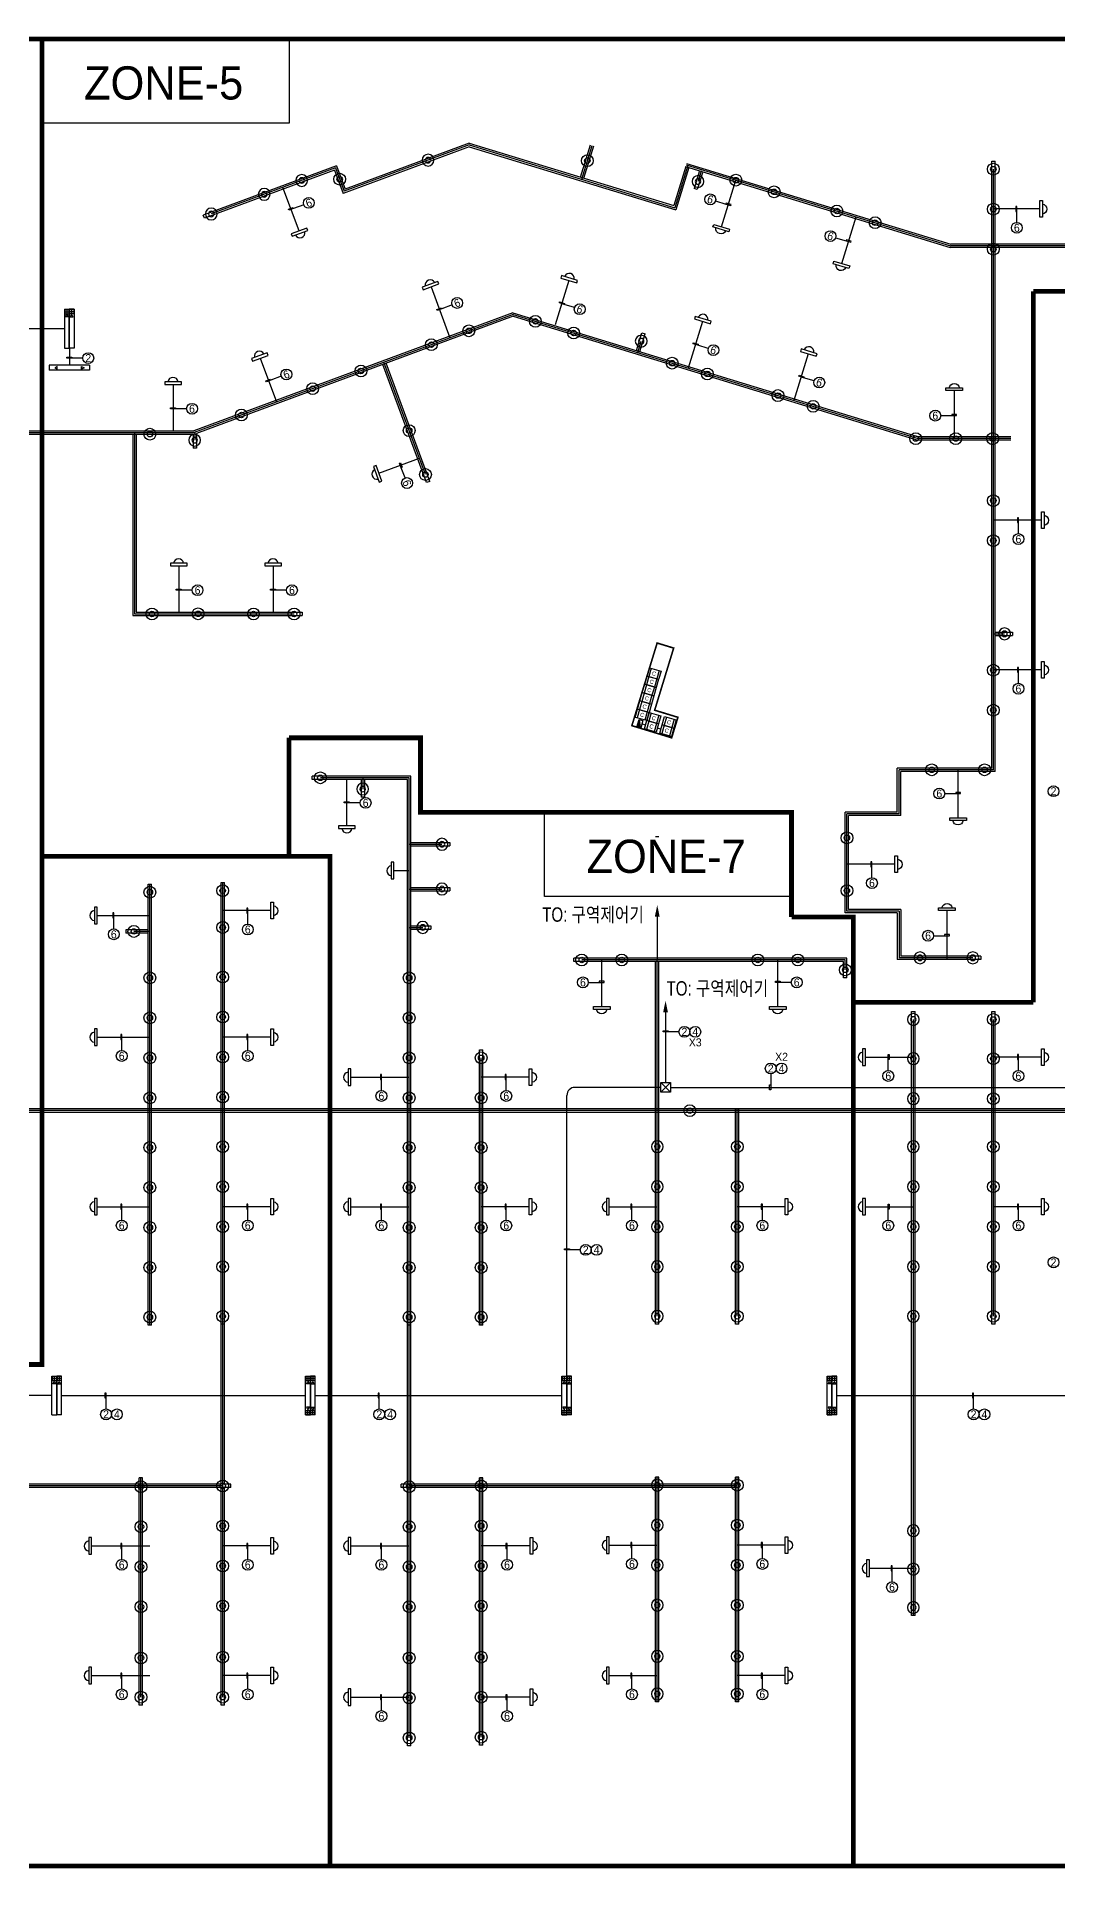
# Model space of a CAD drawing. Header units: millimetres. Extents: x 71114 to 492745, y 89421 to 259745.
# Drawn here: x 142945 to 206718, y 145277 to 259745 of the extents above; entities that cross this region are included whole.
import ezdxf
from ezdxf.enums import TextEntityAlignment as Align

# ---------------------------------------------------------------- set-up
doc = ezdxf.new("R2010")
doc.units = ezdxf.units.MM
doc.header["$LTSCALE"] = 150
for name, color, linetype in [('4', 4, 'Continuous'), ('E-TEXT', 6, 'Continuous'), ('e-text-box', 7, 'Continuous'), ('e-tray', 11, 'Continuous'), ('E-WIRE', 4, 'Continuous'), ('zone', 1, 'Continuous'), ('유도관제-공간표시등', 2, 'Continuous'), ('유도관제-구역제어장치', 2, 'Continuous'), ('유도관제-블럭유도등', 2, 'Continuous'), ('유도관제-센서', 1, 'Continuous'), ('유도관제-통신', 6, 'Continuous')]:
    doc.layers.add(name, color=color, linetype=linetype)
doc.styles.add('GHS', font='Dotum.ttf', dxfattribs={"width": 0.85})
doc.styles.add('SAMOO-ELEC', font='Dotum.ttf')
doc.styles.add('돋움', font='Dotum.ttf')

# ---------------------------------------------------------------- blocks, each defined once
blk = doc.blocks.new('센서')
at = {"layer": '유도관제-센서', "color": 2}
for radius in [369, 172]:
    blk.add_circle((0, 0), radius, dxfattribs=at)
blk = doc.blocks.new('R')
at = {"layer": '유도관제-공간표시등', "elevation": 0}
blk.add_lwpolyline([(6646728, 1672993), (6647767, 1672993), (6647767, 1673161), (6646728, 1673161), (6646728, 1672993)], dxfattribs=at)
at = {"layer": '유도관제-공간표시등'}
blk.add_arc((6647256, 1673033, 0), 319, 187.26043, 352.73957, dxfattribs=at)
blk = doc.blocks.new('*X9')
at = {"color": 0}
for p, q in [((16618, 63817), (16916, 64115)), ((16618, 63884), (16850, 64115)), ((16618, 63950), (16784, 64115)), ((16618, 64016), (16717, 64115)), ((16618, 64083), (16651, 64115)), ((16618, 63751), (16854, 63987)), ((16618, 63685), (16788, 63854)), ((16618, 63619), (16721, 63722)), ((16618, 63552), (16655, 63589))]:
    blk.add_line(p, q, dxfattribs=at)
blk = doc.blocks.new('d-12')
at = {"color": 2}
blk.add_line((2.4, 2.2), (-2.4, -0.2), dxfattribs=at)
blk.add_lwpolyline([(2.4, -0.2), (-2.4, -0.2), (-2.4, 2.2), (2.4, 2.2)], close=True, dxfattribs=at)
at = {"color": 1, "xscale": -0.007999999999992735, "yscale": 0.007999999999992735, "zscale": 0.008, "rotation": 270}
blk.add_blockref('*X9', (-510.5, -133.1), dxfattribs=at)
blk = doc.blocks.new('구역제어장치')
at = {"layer": '유도관제-구역제어장치'}
for p, q in [((-297, 423), (297, 423)), ((-297, 0), (-297, 423)), ((297, 0), (-297, 0)), ((-198, 423), (-198, 0)), ((198, 423), (198, 0)), ((297, 423), (297, 0))]:
    blk.add_line(p, q, dxfattribs=at)
at = {"layer": '유도관제-구역제어장치', "style": 'GHS'}
blk.add_text('C', height=200, dxfattribs=at).set_placement((0, 211), align=Align.MIDDLE_CENTER)

msp = doc.modelspace()

# ---------------------------------------------------------------- linework, layer by layer
at = {"layer": '4', "color": 4}
for points in [[(181720, 204754, 300, 0, 0), (181720, 205474, 0, 0, 0)], [(182238, 198772, 300, 0, 0), (182238, 199493, 0, 0, 0)]]:
    msp.add_lwpolyline(points, format="xyseb", dxfattribs=at)
at = {"layer": 'e-text-box'}
for p, q in [((159633, 249241), (158990, 249003)), ((185359, 249476), (186015, 249276)), ((204186, 248137), (204186, 248822)), ((192866, 247181), (193522, 246981)), ((167946, 242698), (168236, 242806)), ((167969, 242637), (167946, 242698)), ((168258, 242744), (167969, 242637)), ((168236, 242806), (168258, 242744)), ((168901, 242982), (168258, 242744)), ((175603, 243100), (175622, 243163)), ((175898, 243010), (175603, 243100)), ((175622, 243163), (175917, 243073)), ((175917, 243073), (175898, 243010)), ((176554, 242809), (175898, 243010)), ((183955, 240545), (183974, 240608)), ((184250, 240455), (183955, 240545)), ((183974, 240608), (184270, 240517)), ((184270, 240517), (184250, 240455)), ((184906, 240254), (184250, 240455)), ((145833, 239656), (145147, 239656)), ((157275, 238234), (157565, 238341)), ((157298, 238172), (157275, 238234)), ((157587, 238279), (157298, 238172)), ((157565, 238341), (157587, 238279)), ((158230, 238518), (157587, 238279)), ((190567, 238519), (190586, 238582)), ((190863, 238429), (190567, 238519)), ((190586, 238582), (190882, 238491)), ((190882, 238491), (190863, 238429)), ((191518, 238228), (190863, 238429)), ((151318, 236489), (151318, 236554)), ((151318, 236554), (151627, 236554)), ((151627, 236489), (151318, 236489)), ((151627, 236554), (151627, 236489)), ((152313, 236489), (151627, 236489)), ((199430, 236061), (200116, 236061)), ((165967, 232165), (165729, 232808)), ((204286, 228687), (204286, 229372)), ((151666, 225151), (151666, 225217)), ((151666, 225217), (151975, 225217)), ((151975, 225151), (151666, 225151)), ((151975, 225217), (151975, 225151)), ((152661, 225151), (151975, 225151)), ((157566, 225151), (157566, 225217)), ((157566, 225217), (157875, 225217)), ((157875, 225151), (157566, 225151)), ((157875, 225217), (157875, 225151)), ((158561, 225151), (157875, 225151)), ((204286, 219337), (204286, 220022)), ((163161, 211861), (162475, 211861)), ((199680, 212443), (200366, 212443)), ((195136, 207187), (195136, 207872)), ((156136, 204287), (156136, 204972)), ((147766, 203987), (147766, 204672)), ((198980, 203561), (199666, 203561)), ((177413, 200643), (178099, 200643)), ((190094, 200643), (189408, 200643)), ((148261, 196387), (148261, 197072)), ((156136, 196387), (156136, 197072)), ((183078, 197553), (182392, 197553)), ((196155, 195137), (196155, 195822)), ((204286, 195137), (204286, 195822)), ((188808, 194924), (188808, 194238)), ((164486, 193887), (164486, 194572)), ((172286, 193887), (172286, 194572)), ((148261, 185787), (148261, 186472)), ((156136, 185787), (156136, 186472)), ((164486, 185787), (164486, 186472)), ((172286, 185787), (172286, 186472)), ((180140, 185787), (180140, 186472)), ((188286, 185787), (188286, 186472)), ((196155, 185787), (196155, 186472)), ((204286, 185787), (204286, 186472)), ((176914, 183926), (176228, 183926)), ((147281, 173987), (147281, 174672)), ((164353, 173987), (164353, 174672)), ((201485, 173987), (201485, 174672)), ((148261, 164587), (148261, 165272)), ((156136, 164587), (156136, 165272)), ((164486, 164587), (164486, 165272)), ((172336, 164587), (172336, 165272)), ((180140, 164637), (180140, 165322)), ((188286, 164637), (188286, 165322)), ((196390, 163187), (196390, 163873)), ((148261, 156487), (148261, 157172)), ((156136, 156487), (156136, 157172)), ((180140, 156487), (180140, 157172)), ((188286, 156487), (188286, 157172)), ((164486, 155137), (164486, 155822)), ((172336, 155137), (172336, 155822))]:
    msp.add_line(p, q, dxfattribs=at)
for points in [[(158990, 249003), (158700, 248895), (158677, 248957), (158967, 249064)], [(186015, 249276), (186310, 249186), (186329, 249248), (186034, 249339)], [(204186, 248822), (204186, 249131), (204120, 249131), (204120, 248822)], [(193522, 246981), (193817, 246891), (193836, 246953), (193541, 247044)], [(145147, 239656), (144838, 239656), (144838, 239721), (145147, 239721)], [(200116, 236061), (200425, 236061), (200425, 236127), (200116, 236127)], [(165729, 232808), (165622, 233098), (165683, 233121), (165791, 232831)], [(204286, 229372), (204286, 229681), (204220, 229681), (204220, 229372)], [(204286, 220022), (204286, 220331), (204220, 220331), (204220, 220022)], [(162475, 211861), (162166, 211861), (162166, 211927), (162475, 211927)], [(200366, 212443), (200675, 212443), (200675, 212509), (200366, 212509)], [(195136, 207872), (195136, 208181), (195070, 208181), (195070, 207872)], [(147766, 204672), (147766, 204981), (147701, 204981), (147701, 204672)], [(156136, 204972), (156136, 205281), (156070, 205281), (156070, 204972)], [(199666, 203561), (199975, 203561), (199975, 203627), (199666, 203627)], [(178099, 200643), (178408, 200643), (178408, 200709), (178099, 200709)], [(189408, 200643), (189099, 200643), (189099, 200709), (189408, 200709)], [(148261, 197072), (148261, 197381), (148195, 197381), (148195, 197072)], [(156136, 197072), (156136, 197381), (156070, 197381), (156070, 197072)], [(182392, 197553), (182083, 197553), (182083, 197618), (182392, 197618)], [(196155, 195822), (196155, 196131), (196220, 196131), (196220, 195822)], [(204286, 195822), (204286, 196131), (204220, 196131), (204220, 195822)], [(164486, 194572), (164486, 194881), (164420, 194881), (164420, 194572)], [(172286, 194572), (172286, 194881), (172220, 194881), (172220, 194572)], [(188808, 194238), (188808, 193929), (188743, 193929), (188743, 194238)], [(148261, 186472), (148261, 186781), (148195, 186781), (148195, 186472)], [(156136, 186472), (156136, 186781), (156070, 186781), (156070, 186472)], [(164486, 186472), (164486, 186781), (164420, 186781), (164420, 186472)], [(172286, 186472), (172286, 186781), (172220, 186781), (172220, 186472)], [(180140, 186472), (180140, 186781), (180075, 186781), (180075, 186472)], [(188286, 186472), (188286, 186781), (188220, 186781), (188220, 186472)], [(196155, 186472), (196155, 186781), (196220, 186781), (196220, 186472)], [(204286, 186472), (204286, 186781), (204220, 186781), (204220, 186472)], [(176228, 183926), (175920, 183926), (175920, 183991), (176228, 183991)], [(147281, 174672), (147281, 174981), (147216, 174981), (147216, 174672)], [(164353, 174672), (164353, 174981), (164287, 174981), (164287, 174672)], [(201485, 174672), (201485, 174981), (201419, 174981), (201419, 174672)], [(148261, 165272), (148261, 165581), (148195, 165581), (148195, 165272)], [(156136, 165272), (156136, 165581), (156070, 165581), (156070, 165272)], [(164486, 165272), (164486, 165581), (164420, 165581), (164420, 165272)], [(172336, 165272), (172336, 165581), (172270, 165581), (172270, 165272)], [(180140, 165322), (180140, 165631), (180075, 165631), (180075, 165322)], [(188286, 165322), (188286, 165631), (188220, 165631), (188220, 165322)], [(196390, 163873), (196390, 164182), (196325, 164182), (196325, 163873)], [(148261, 157172), (148261, 157481), (148195, 157481), (148195, 157172)], [(156136, 157172), (156136, 157481), (156070, 157481), (156070, 157172)], [(180140, 157172), (180140, 157481), (180075, 157481), (180075, 157172)], [(188286, 157172), (188286, 157481), (188220, 157481), (188220, 157172)], [(164486, 155822), (164486, 156131), (164420, 156131), (164420, 155822)], [(172336, 155822), (172336, 156131), (172270, 156131), (172270, 155822)]]:
    msp.add_lwpolyline(points, close=True, dxfattribs=at)
for centre in [(159950, 249358), (185035, 249575), (192542, 247280), (204186, 247798), (169219, 243100), (176878, 242710), (185230, 240155), (146172, 239656), (158548, 238635), (191842, 238129), (152652, 236489), (199091, 236061), (166085, 231848), (204286, 228348), (152999, 225151), (158899, 225151), (204286, 218998), (206480, 212589), (163499, 211861), (199341, 212443), (195136, 206848), (147766, 203648), (156136, 203948), (198641, 203561), (177075, 200643), (190433, 200643), (183417, 197553), (184094, 197553), (148261, 196048), (156136, 196048), (188808, 195262), (189486, 195262), (196155, 194798), (204286, 194798), (164486, 193548), (172286, 193548), (148261, 185448), (156136, 185448), (164486, 185448), (172286, 185448), (180140, 185448), (188286, 185448), (196155, 185448), (204286, 185448), (177253, 183926), (177930, 183926), (206480, 183145), (147281, 173648), (147959, 173648), (164353, 173648), (165030, 173648), (201485, 173648), (202162, 173648), (148261, 164248), (156136, 164248), (164486, 164248), (172336, 164248), (180140, 164298), (188286, 164298), (196390, 162848), (148261, 156148), (156136, 156148), (180140, 156148), (188286, 156148), (164486, 154798), (172336, 154798)]:
    msp.add_circle(centre, 339, dxfattribs=at)
at = {"layer": 'e-tray'}
for p, q in [((169967, 253090), (162218, 250220)), ((169967, 253090), (182749, 249183)), ((176930, 250962), (177547, 252979)), ((169973, 252868), (162094, 249950)), ((169973, 252868), (182889, 248920)), ((177131, 250900), (177748, 252918)), ((202615, 214032), (202615, 251963)), ((202615, 251963), (202825, 251963)), ((202825, 213822), (202825, 251963)), ((161680, 251674), (153350, 248588)), ((161556, 251404), (153423, 248392)), ((161556, 251404), (162094, 249950)), ((161680, 251674), (162218, 250220)), ((183496, 251625), (182749, 249183)), ((183697, 251564), (182889, 248920)), ((183492, 251626), (200028, 246572)), ((183554, 251827), (200059, 246782)), ((184342, 251294), (184022, 250247)), ((184543, 251232), (184223, 250185)), ((184223, 250185), (184022, 250247)), ((153423, 248392), (153350, 248588)), ((251320, 246572), (200028, 246572)), ((251320, 246782), (200059, 246782)), ((172705, 242493), (152769, 235109)), ((172712, 242272), (152925, 234943)), ((172705, 242493), (198036, 234732)), ((172712, 242272), (198005, 234522)), ((180429, 240127), (180764, 241225)), ((180629, 240065), (180965, 241163)), ((180764, 241225), (180965, 241163)), ((167312, 231876), (164578, 239259)), ((167509, 231949), (164774, 239332)), ((138925, 235109), (152769, 235109)), ((138925, 234899), (152715, 234899)), ((148957, 234899), (148957, 223562)), ((149167, 234899), (149167, 223772)), ((152715, 234899), (152715, 234027)), ((152925, 234943), (152925, 234027)), ((203820, 234732), (198036, 234732)), ((152925, 234027), (152715, 234027)), ((203820, 234522), (198005, 234522)), ((167509, 231949), (167312, 231876)), ((148957, 223562), (159527, 223562)), ((149167, 223772), (159527, 223772)), ((159527, 223772), (159527, 223562)), ((202825, 222532), (203920, 222532)), ((202825, 222322), (203920, 222322)), ((203920, 222532), (203920, 222322)), ((166325, 213532), (160170, 213532)), ((160170, 213322), (160170, 213532)), ((166115, 213322), (160170, 213322)), ((163215, 213322), (163215, 212227)), ((163425, 213322), (163425, 212227)), ((166115, 152927), (166115, 213322)), ((166325, 152927), (166325, 213532)), ((202615, 214032), (196720, 214032)), ((196720, 211284), (196720, 214032)), ((202825, 213822), (196930, 213822)), ((196930, 211074), (196930, 213822)), ((163425, 212227), (163215, 212227)), ((193465, 204993), (193465, 211284)), ((196720, 211284), (193465, 211284)), ((193675, 205203), (193675, 211074)), ((196930, 211074), (193675, 211074)), ((181615, 209751), (181825, 209751)), ((166325, 209382), (168770, 209382)), ((166325, 209172), (168770, 209172)), ((168770, 209382), (168770, 209172)), ((149915, 179227), (149915, 206779)), ((149915, 206779), (150125, 206779)), ((150125, 179227), (150125, 206779)), ((154465, 169282), (154465, 206877)), ((154465, 206877), (154675, 206877)), ((154675, 169282), (154675, 206877)), ((166325, 206582), (168770, 206582)), ((166325, 206372), (168770, 206372)), ((168770, 206582), (168770, 206372)), ((196720, 204993), (193465, 204993)), ((196930, 205203), (193675, 205203)), ((196720, 204993), (196720, 202072)), ((196930, 205203), (196930, 202282)), ((149915, 203932), (148520, 203932)), ((148520, 203932), (148520, 203722)), ((166325, 204182), (167570, 204182)), ((166325, 203972), (167570, 203972)), ((167570, 204182), (167570, 203972)), ((149915, 203722), (148520, 203722)), ((193572, 202151), (176504, 202151)), ((176504, 201941), (176504, 202151)), ((193362, 201941), (176504, 201941)), ((181615, 179277), (181615, 201941)), ((181825, 179277), (181825, 201941)), ((193362, 200927), (193362, 201941)), ((193572, 200927), (193572, 202151)), ((201937, 202072), (196720, 202072)), ((201937, 202282), (196930, 202282)), ((201937, 202282), (201937, 202072)), ((193572, 200927), (193362, 200927)), ((197615, 161077), (197615, 198827)), ((197615, 198827), (197825, 198827)), ((197825, 161077), (197825, 198827)), ((202615, 179277), (202615, 198827)), ((202615, 198827), (202825, 198827)), ((202825, 179277), (202825, 198827)), ((170615, 179227), (170615, 196427)), ((170615, 196427), (170825, 196427)), ((170825, 179227), (170825, 196427)), ((298615, 192732), (133925, 192732)), ((298615, 192522), (133925, 192522)), ((186615, 179277), (186615, 192732)), ((186825, 179277), (186825, 192732)), ((150125, 179227), (149915, 179227)), ((154675, 179277), (154465, 179277)), ((166325, 179227), (166115, 179227)), ((170825, 179227), (170615, 179227)), ((181825, 179277), (181615, 179277)), ((186825, 179277), (186615, 179277)), ((202825, 179277), (202615, 179277)), ((149357, 155477), (149357, 169677)), ((149567, 169677), (149357, 169677)), ((149567, 155477), (149567, 169677)), ((170615, 152977), (170615, 169677)), ((170825, 169677), (170615, 169677)), ((170825, 152977), (170825, 169677)), ((181615, 155677), (181615, 169727)), ((181825, 169727), (181615, 169727)), ((181825, 155677), (181825, 169727)), ((186615, 155677), (186615, 169727)), ((186825, 169727), (186615, 169727)), ((186825, 155677), (186825, 169727)), ((155070, 169282), (122225, 169282)), ((155070, 169072), (122225, 169072)), ((154465, 155477), (154465, 169072)), ((154675, 155477), (154675, 169072)), ((155070, 169072), (155070, 169282)), ((186825, 169282), (165720, 169282)), ((165720, 169072), (165720, 169282)), ((186615, 169072), (165720, 169072)), ((197825, 161077), (197615, 161077)), ((149567, 155477), (149357, 155477)), ((154675, 155477), (154465, 155477)), ((181825, 155677), (181615, 155677)), ((186825, 155677), (186615, 155677)), ((166325, 152927), (166115, 152927)), ((170825, 152977), (170615, 152977))]:
    msp.add_line(p, q, dxfattribs=at)
at = {"layer": 'E-WIRE'}
for p, q in [((169970, 252979), (162156, 250085)), ((169970, 252979), (182819, 249052)), ((177000, 250830), (177647, 252948)), ((161618, 251539), (153855, 248664)), ((161618, 251539), (162156, 250085)), ((183627, 251695), (182819, 249052)), ((183523, 251727), (200044, 246677)), ((184473, 251363), (184268, 250694)), ((185743, 247859), (186635, 250776)), ((202720, 213927), (202720, 251463)), ((159343, 247604), (158336, 250323)), ((193250, 245564), (194142, 248481)), ((205620, 248977), (202720, 248977)), ((250820, 246677), (200044, 246677)), ((167587, 244112), (168768, 240923)), ((176194, 244504), (175345, 241731)), ((172709, 242382), (152788, 235004)), ((172709, 242382), (198020, 234627)), ((184547, 241949), (183652, 239029)), ((144678, 241494), (128138, 241494)), ((180498, 239996), (180719, 240716)), ((144993, 240236), (144993, 239207)), ((156916, 239647), (157923, 236928)), ((167237, 232381), (164640, 239394)), ((191159, 239923), (190264, 237003)), ((151473, 238004), (151473, 235104)), ((200270, 237627), (200270, 234627)), ((138820, 235004), (152788, 235004)), ((149062, 235004), (149062, 223667)), ((152820, 235016), (152820, 234527)), ((203820, 234627), (198020, 234627)), ((164330, 232455), (166862, 233393)), ((205720, 229527), (202720, 229527)), ((151820, 226667), (151820, 223767)), ((157720, 226667), (157720, 223767)), ((149062, 223667), (159027, 223667)), ((202720, 222427), (203420, 222427)), ((205720, 220177), (202720, 220177)), ((166220, 213427), (160670, 213427)), ((162320, 210427), (162320, 213327)), ((163320, 213427), (163320, 212727)), ((166220, 153427), (166220, 213427)), ((202720, 213927), (196825, 213927)), ((196825, 211179), (196825, 213927)), ((200520, 210927), (200520, 213927)), ((193570, 205098), (193570, 211179)), ((196825, 211179), (193570, 211179)), ((166220, 209277), (168270, 209277)), ((165270, 207627), (166220, 207627)), ((196570, 208027), (193570, 208027)), ((150020, 179227), (150020, 206779)), ((154570, 169177), (154570, 206877)), ((166220, 206477), (168270, 206477)), ((157570, 205127), (154570, 205127)), ((196825, 205098), (193570, 205098)), ((196825, 205098), (196825, 202177)), ((199820, 205127), (199820, 202127)), ((146720, 204827), (150020, 204827)), ((150020, 203827), (149020, 203827)), ((166220, 204077), (167070, 204077)), ((181720, 204754), (181720, 202046)), ((193467, 202046), (177004, 202046)), ((178254, 199127), (178254, 202046)), ((181720, 179777), (181720, 202046)), ((189254, 199127), (189254, 202046)), ((193467, 201427), (193467, 202046)), ((201437, 202177), (196825, 202177)), ((182238, 198772), (182238, 194378)), ((197720, 161077), (197720, 198327)), ((202720, 179777), (202720, 198327)), ((146720, 197227), (150020, 197227)), ((157570, 197227), (154570, 197227)), ((170720, 179227), (170720, 195927)), ((194720, 195977), (197720, 195977)), ((205720, 195977), (202720, 195977)), ((162570, 194727), (166220, 194727)), ((173720, 194727), (170670, 194727)), ((176074, 176038), (176074, 193584)), ((181949, 194084), (176574, 194084)), ((182548, 194084), (208037, 194084)), ((298720, 192627), (133820, 192627)), ((186720, 179777), (186720, 192732)), ((146720, 186627), (150020, 186627)), ((157570, 186627), (154570, 186627)), ((162570, 186627), (166220, 186627)), ((173720, 186627), (170670, 186627)), ((178720, 186627), (181720, 186627)), ((189720, 186627), (186720, 186627)), ((194720, 186627), (197720, 186627)), ((205720, 186627), (202720, 186627)), ((143895, 174827), (128138, 174827)), ((144501, 174827), (159743, 174827)), ((160349, 174827), (175759, 174827)), ((192936, 174827), (208034, 174827)), ((149462, 155977), (149462, 169677)), ((170720, 153477), (170720, 169677)), ((181720, 155677), (181720, 169727)), ((186720, 155677), (186720, 169727)), ((154570, 169177), (122120, 169177)), ((154570, 155977), (154570, 169177)), ((186720, 169177), (166220, 169177)), ((146370, 165427), (150020, 165427)), ((157570, 165427), (154570, 165427)), ((162570, 165427), (166220, 165427)), ((173770, 165427), (170720, 165427)), ((178720, 165477), (181720, 165477)), ((189720, 165477), (186720, 165477)), ((194970, 164027), (197720, 164027)), ((146370, 157327), (150020, 157327)), ((157570, 157327), (154570, 157327)), ((178720, 157327), (181720, 157327)), ((189720, 157327), (186720, 157327)), ((162570, 155977), (166220, 155977)), ((173770, 155977), (170720, 155977))]:
    msp.add_line(p, q, dxfattribs=at)
msp.add_arc((176574, 193584), 500, 90, 180, dxfattribs=at)
at = {"layer": 'zone', "color": 7, "const_width": 300}
for points in [[(104178, 259595), (420007, 259595)], [(126025, 176760), (143274, 176760), (143274, 259595)], [(205220, 199398), (205220, 243825)], [(205220, 243825), (261493, 243825)], [(158717, 208523), (158717, 215927)], [(158717, 215927), (166926, 215927), (166926, 211266), (190109, 211266), (190109, 204727)], [(143274, 208523), (161275, 208523), (161275, 145427)], [(190109, 204727), (193975, 204727), (193975, 199398), (205220, 199398)], [(195413, 199398), (193975, 199398), (193975, 145427)], [(114870, 145427), (315908, 145427)]]:
    msp.add_lwpolyline(points, dxfattribs=at)
at = {"layer": 'zone', "color": 7}
for points in [[(143274, 259595), (158713, 259595), (158713, 254345), (143274, 254345)], [(174669, 211266), (190109, 211266), (190109, 206016), (174669, 206016)]]:
    msp.add_lwpolyline(points, close=True, dxfattribs=at)
at = {"layer": 'zone', "const_width": 100}
msp.add_lwpolyline([(181713, 221851), (182746, 221535), (181559, 217653), (183012, 217208), (182620, 215927), (180134, 216687), (181713, 221851)], dxfattribs=at)
at = {"layer": '유도관제-공간표시등'}
for points in [[(168016, 244450), (167042, 244089), (167100, 243931), (168074, 244292), (168016, 244450)], [(176740, 244513), (175747, 244817), (175698, 244656), (176691, 244352), (176740, 244513)], [(185092, 241958), (184099, 242262), (184050, 242101), (185043, 241797), (185092, 241958)], [(157345, 239985), (156371, 239624), (156429, 239467), (157403, 239827), (157345, 239985)], [(191705, 239932), (190712, 240236), (190662, 240075), (191655, 239771), (191705, 239932)], [(151992, 238172), (150953, 238172), (150953, 238004), (151992, 238004), (151992, 238172)], [(152340, 226835), (151301, 226835), (151301, 226667), (152340, 226667), (152340, 226835)], [(158240, 226835), (157201, 226835), (157201, 226667), (158240, 226667), (158240, 226835)]]:
    msp.add_lwpolyline(points, dxfattribs=at)
for centre, start, end in [((167535, 244229), 27.58358, 193.06273), ((176224, 244629), 350.225, 155.70415), ((184576, 242074), 350.225, 155.70415), ((156864, 239764), 27.58358, 193.06273), ((191188, 240048), 350.225, 155.70415), ((151464, 238132), 7.26043, 172.73957), ((151812, 226794), 7.26043, 172.73957), ((157712, 226794), 7.26043, 172.73957)]:
    msp.add_arc(centre, 319, start, end, dxfattribs=at)
at = {"layer": '유도관제-블럭유도등', "color": 2}
for p, q in [((144678, 242705), (144678, 240283)), ((144678, 242705), (144981, 242705)), ((144701, 242683), (144959, 242683)), ((144701, 242683), (144701, 242424)), ((144830, 242683), (144830, 242424)), ((144959, 242683), (144959, 242424)), ((144981, 240283), (144981, 242705)), ((144981, 242705), (144981, 240283)), ((145284, 242705), (144981, 242705)), ((145262, 242683), (145003, 242683)), ((145003, 242683), (145003, 242424)), ((145132, 242683), (145132, 242424)), ((145262, 242683), (145262, 242424)), ((145284, 242705), (145284, 240283)), ((144701, 242553), (144959, 242553)), ((144701, 242424), (144959, 242424)), ((144741, 242226), (144830, 242380)), ((144918, 242226), (144741, 242226)), ((144830, 242380), (144918, 242226)), ((145262, 242553), (145003, 242553)), ((145262, 242424), (145003, 242424)), ((145132, 242380), (145044, 242226)), ((145044, 242226), (145221, 242226)), ((145221, 242226), (145132, 242380)), ((144678, 240283), (144981, 240283)), ((145284, 240283), (144981, 240283)), ((146251, 239207), (143735, 239207)), ((143735, 239207), (143735, 238892)), ((146251, 238892), (143735, 238892)), ((146251, 239207), (146251, 238892)), ((143895, 173616), (143895, 176038)), ((143895, 176038), (144198, 176038)), ((143917, 176015), (144176, 176015)), ((143917, 176015), (143917, 175757)), ((143917, 175886), (144176, 175886)), ((143917, 175757), (144176, 175757)), ((143958, 175559), (144047, 175712)), ((144135, 175559), (143958, 175559)), ((144047, 176015), (144047, 175757)), ((144047, 175712), (144135, 175559)), ((144176, 176015), (144176, 175757)), ((144198, 176038), (144198, 173616)), ((144198, 173616), (144198, 176038)), ((144501, 176038), (144198, 176038)), ((144478, 176015), (144220, 176015)), ((144220, 176015), (144220, 175757)), ((144478, 175886), (144220, 175886)), ((144478, 175757), (144220, 175757)), ((144349, 175712), (144261, 175559)), ((144261, 175559), (144438, 175559)), ((144349, 176015), (144349, 175757)), ((144438, 175559), (144349, 175712)), ((144478, 176015), (144478, 175757)), ((144501, 173616), (144501, 176038)), ((159743, 173616), (159743, 176038)), ((159743, 176038), (160046, 176038)), ((159765, 176015), (160024, 176015)), ((159765, 176015), (159765, 175757)), ((159765, 175886), (160024, 175886)), ((159765, 175757), (160024, 175757)), ((159806, 175559), (159895, 175712)), ((159983, 175559), (159806, 175559)), ((159895, 176015), (159895, 175757)), ((159895, 175712), (159983, 175559)), ((160024, 176015), (160024, 175757)), ((160046, 176038), (160046, 173616)), ((160046, 173616), (160046, 176038)), ((160349, 176038), (160046, 176038)), ((160326, 176015), (160068, 176015)), ((160068, 176015), (160068, 175757)), ((160326, 175886), (160068, 175886)), ((160326, 175757), (160068, 175757)), ((160197, 175712), (160109, 175559)), ((160109, 175559), (160286, 175559)), ((160197, 176015), (160197, 175757)), ((160286, 175559), (160197, 175712)), ((160326, 176015), (160326, 175757)), ((160349, 173616), (160349, 176038)), ((175759, 173616), (175759, 176038)), ((175759, 176038), (176062, 176038)), ((175782, 176015), (176040, 176015)), ((175782, 176015), (175782, 175757)), ((175782, 175886), (176040, 175886)), ((175782, 175757), (176040, 175757)), ((175822, 175559), (175911, 175712)), ((175999, 175559), (175822, 175559)), ((175911, 176015), (175911, 175757)), ((175911, 175712), (175999, 175559)), ((176040, 176015), (176040, 175757)), ((176062, 176038), (176062, 173616)), ((176062, 173616), (176062, 176038)), ((176365, 176038), (176062, 176038)), ((176343, 176015), (176084, 176015)), ((176084, 176015), (176084, 175757)), ((176343, 175886), (176084, 175886)), ((176343, 175757), (176084, 175757)), ((176213, 175712), (176125, 175559)), ((176125, 175559), (176302, 175559)), ((176213, 176015), (176213, 175757)), ((176302, 175559), (176213, 175712)), ((176343, 176015), (176343, 175757)), ((176365, 173616), (176365, 176038)), ((192331, 173616), (192331, 176038)), ((192331, 176038), (192633, 176038)), ((192353, 176015), (192611, 176015)), ((192353, 176015), (192353, 175757)), ((192353, 175886), (192611, 175886)), ((192353, 175757), (192611, 175757)), ((192393, 175559), (192482, 175712)), ((192571, 175559), (192393, 175559)), ((192482, 176015), (192482, 175757)), ((192482, 175712), (192571, 175559)), ((192611, 176015), (192611, 175757)), ((192633, 176038), (192633, 173616)), ((192633, 173616), (192633, 176038)), ((192936, 176038), (192633, 176038)), ((192914, 176015), (192656, 176015)), ((192656, 176015), (192656, 175757)), ((192914, 175886), (192656, 175886)), ((192914, 175757), (192656, 175757)), ((192785, 175712), (192696, 175559)), ((192696, 175559), (192873, 175559)), ((192785, 176015), (192785, 175757)), ((192873, 175559), (192785, 175712)), ((192914, 176015), (192914, 175757)), ((192936, 173616), (192936, 176038)), ((159806, 174094), (159895, 173941)), ((159983, 174094), (159806, 174094)), ((159895, 173941), (159983, 174094)), ((160109, 174094), (160286, 174094)), ((160197, 173941), (160109, 174094)), ((160286, 174094), (160197, 173941)), ((175822, 174094), (175911, 173941)), ((175999, 174094), (175822, 174094)), ((175911, 173941), (175999, 174094)), ((176125, 174094), (176302, 174094)), ((176213, 173941), (176125, 174094)), ((176302, 174094), (176213, 173941)), ((192393, 174094), (192482, 173941)), ((192571, 174094), (192393, 174094)), ((192482, 173941), (192571, 174094)), ((192696, 174094), (192873, 174094)), ((192785, 173941), (192696, 174094)), ((192873, 174094), (192785, 173941)), ((143895, 173616), (144198, 173616)), ((144501, 173616), (144198, 173616)), ((159743, 173616), (160046, 173616)), ((159765, 173638), (159765, 173896)), ((159765, 173896), (160024, 173896)), ((159765, 173767), (160024, 173767)), ((159765, 173638), (160024, 173638)), ((159895, 173638), (159895, 173896)), ((160024, 173638), (160024, 173896)), ((160349, 173616), (160046, 173616)), ((160068, 173638), (160068, 173896)), ((160326, 173896), (160068, 173896)), ((160326, 173767), (160068, 173767)), ((160326, 173638), (160068, 173638)), ((160197, 173638), (160197, 173896)), ((160326, 173638), (160326, 173896)), ((175759, 173616), (176062, 173616)), ((175782, 173638), (175782, 173896)), ((175782, 173896), (176040, 173896)), ((175782, 173767), (176040, 173767)), ((175782, 173638), (176040, 173638)), ((175911, 173638), (175911, 173896)), ((176040, 173638), (176040, 173896)), ((176365, 173616), (176062, 173616)), ((176084, 173638), (176084, 173896)), ((176343, 173896), (176084, 173896)), ((176343, 173767), (176084, 173767)), ((176343, 173638), (176084, 173638)), ((176213, 173638), (176213, 173896)), ((176343, 173638), (176343, 173896)), ((192331, 173616), (192633, 173616)), ((192353, 173638), (192353, 173896)), ((192353, 173896), (192611, 173896)), ((192353, 173767), (192611, 173767)), ((192353, 173638), (192611, 173638)), ((192482, 173638), (192482, 173896)), ((192611, 173638), (192611, 173896)), ((192936, 173616), (192633, 173616)), ((192656, 173638), (192656, 173896)), ((192914, 173896), (192656, 173896)), ((192914, 173767), (192656, 173767)), ((192914, 173638), (192656, 173638)), ((192785, 173638), (192785, 173896)), ((192914, 173638), (192914, 173896))]:
    msp.add_line(p, q, dxfattribs=at)
for points in [[(144073, 239049), (144232, 238957), (144232, 239141)], [(145913, 239049), (145754, 238957), (145754, 239141)]]:
    msp.add_lwpolyline(points, close=True, dxfattribs=at)
at = {"layer": '유도관제-통신'}
for p, q in [((180991, 216727), (180767, 216791)), ((181945, 216470), (181720, 216534))]:
    msp.add_line(p, q, dxfattribs=at)
at = {"layer": '유도관제-통신', "color": 2}
for p, q in [((182548, 194378), (181949, 193782)), ((181949, 194378), (182548, 193782))]:
    msp.add_line(p, q, dxfattribs=at)
msp.add_lwpolyline([(181949, 194378), (182548, 194378), (182548, 193782), (181949, 193782)], close=True, dxfattribs=at)

# ---------------------------------------------------------------- block references
at = {"color": 2, "xscale": 103.6800000003759, "yscale": 103.6800000006333, "zscale": 103.6800000001676, "rotation": 254.0417737591026}
msp.add_blockref('d-12', (180540, 216830), dxfattribs=at)
at = {"layer": '유도관제-공간표시등', "xscale": -1}
for p, rotation in [((1878781, 6896224, 0), 90), ((6053453, -3295492, 0), 343.0016346487758), ((6060961, -3297787, 0), 343.0016346487625), ((-6446977, 1910787, 0), 180), ((1878881, 6876774, 0), 90), ((1878881, 6867424, 0), 90), ((1869731, 6855274, 0), 90), ((1830731, 6852374, 0), 90), ((-6447427, 1878287, 0), 180), ((1830731, 6844474, 0), 90), ((1878881, 6843224, 0), 90), ((1846881, 6841974, 0), 90), ((1830731, 6833874, 0), 90), ((1846881, 6833874, 0), 90), ((1862881, 6833874, 0), 90), ((1878881, 6833874, 0), 90), ((1862881, 6812724, 0), 90), ((1830731, 6812674, 0), 90), ((1846931, 6812674, 0), 90), ((1830731, 6804574, 0), 90), ((1862881, 6804574, 0), 90), ((1846931, 6803224, 0), 90)]:
    msp.add_blockref('R', p, dxfattribs=dict(at, rotation=rotation))
at = {"layer": '유도관제-공간표시등'}
for p, rotation in [((-5492991, -3630087, 0), 20.32315463036411), ((-3713356, 5884791, 0), 290.3231185429264), ((-1507890, 6854874, 0), 270), ((-1526440, 6852074, 0), 270), ((-1526440, 6844474, 0), 270), ((-1478440, 6843224, 0), 270), ((-1510590, 6841974, 0), 270), ((-1526440, 6833874, 0), 270), ((-1510590, 6833874, 0), 270), ((-1494440, 6833874, 0), 270), ((-1478440, 6833874, 0), 270), ((-1494440, 6812724, 0), 270), ((-1526790, 6812674, 0), 270), ((-1510590, 6812674, 0), 270), ((-1478190, 6811275, 0), 270), ((-1526790, 6804574, 0), 270), ((-1494440, 6804574, 0), 270), ((-1510590, 6803224, 0), 270)]:
    msp.add_blockref('R', p, dxfattribs=dict(at, rotation=rotation))
at = {"layer": '유도관제-공간표시등', "xscale": -1}
for p in [(6847768, -1462234, 0), (6825501, -1474034, 0), (6836501, -1474034, 0)]:
    msp.add_blockref('R', p, dxfattribs=at)
at = {"layer": '유도관제-공간표시등'}
msp.add_blockref('R', (-6484927, -1462734, 0), dxfattribs=at)
at = {"layer": '유도관제-구역제어장치', "xscale": 1.271132870212746, "yscale": 1.271132871508598, "zscale": 1.271132871508598, "rotation": 344.0417737913621}
for p in [(181297, 219169), (181444, 219685), (181001, 218136), (181149, 218652), (180706, 217103), (180854, 217620), (181431, 216896), (181284, 216379), (182238, 216122), (182385, 216638)]:
    msp.add_blockref('구역제어장치', p, dxfattribs=at)
at = {"layer": '유도관제-센서', "xscale": -1}
for p, rotation in [((167399, 252027), 200.3231546303701), ((159508, 250757), 200.3231546303612), ((184268, 250694), 253.0016345988014), ((157164, 249889), 200.323154630358), ((153855, 248664), 200.3231546303612), ((180719, 240716), 73.00163446484817), ((152820, 234527), 270), ((163320, 212727), 270), ((198137, 202177), 90), ((201437, 202177), 90), ((197720, 198327), 90), ((197720, 195877), 90), ((197720, 193377), 90), ((181720, 190377), 90), ((197720, 190377), 90), ((181720, 187877), 90), ((197720, 187877), 90), ((181720, 185377), 90), ((197720, 185377), 90), ((181720, 182877), 90), ((197720, 182877), 90), ((181720, 179777), 90), ((197720, 179777), 90), ((181720, 169227), 90), ((181720, 166727), 90), ((197720, 166377), 90), ((181720, 164227), 90), ((197720, 163977), 90), ((181720, 161727), 90), ((197720, 161577), 90), ((181720, 158527), 90), ((181720, 156177), 90)]:
    msp.add_blockref('센서', p, dxfattribs=dict(at, rotation=rotation))
at = {"layer": '유도관제-센서'}
for p, rotation in [((177355, 251992), 163.0022932845107), ((202720, 251463), 270), ((161878, 250835), 200.325718092396), ((186631, 250777), 163.0022932845059), ((189022, 250046), 163.0022932844996), ((192943, 248847), 163.0022932845059), ((195334, 248116), 163.0022932845059), ((202720, 248963), 270), ((202720, 246463), 270), ((169951, 241361), 20.32315288198101), ((174106, 241954), 162.9645776373311), ((176496, 241222), 162.9645776373311), ((167607, 240493), 20.32315288197806), ((163210, 238855), 20.32315288198711), ((182649, 239341), 162.9645776373235), ((160193, 237747), 20.32315288198711), ((184849, 238668), 162.9645776373249), ((189261, 237315), 162.9645776373232), ((191461, 236642), 162.9645776373232), ((155739, 236097), 20.32315288197806), ((150020, 234899), 270), ((166220, 235126), 290.3231185116549), ((167237, 232381), 290.3231185116572), ((202720, 230752), 270), ((202720, 228252), 270), ((150152, 223667), 180), ((153036, 223676), 180), ((156495, 223667), 180), ((159027, 223667), 180), ((202720, 220152), 270), ((202720, 217652), 270), ((198870, 213927), 270), ((202170, 213927), 270), ((193570, 209677), 270), ((150020, 206279), 270), ((154570, 206377), 270), ((193570, 206377), 270), ((154570, 204077), 270), ((193467, 201427), 180), ((150020, 200927), 270), ((154570, 200977), 270), ((166220, 200927), 270), ((150020, 198427), 270), ((154570, 198477), 270), ((166220, 198427), 270), ((202720, 198327), 270), ((150020, 195927), 270), ((154570, 195977), 270), ((166220, 195927), 270), ((170720, 195927), 270), ((202720, 195877), 270), ((150020, 193427), 270), ((154570, 193477), 270), ((166220, 193427), 270), ((170720, 193427), 270), ((202720, 193377), 270), ((150020, 190327), 270), ((154570, 190377), 270), ((166220, 190327), 270), ((170720, 190327), 270), ((186720, 190377), 270), ((202720, 190377), 270), ((150020, 187827), 270), ((154570, 187877), 270), ((166220, 187827), 270), ((170720, 187827), 270), ((186720, 187877), 270), ((202720, 187877), 270), ((150020, 185327), 270), ((154570, 185377), 270), ((166220, 185327), 270), ((170720, 185327), 270), ((186720, 185377), 270), ((202720, 185377), 270), ((150020, 182827), 270), ((154570, 182877), 270), ((166220, 182827), 270), ((170720, 182827), 270), ((186720, 182877), 270), ((202720, 182877), 270), ((150020, 179727), 270), ((154570, 179777), 270), ((166220, 179727), 270), ((170720, 179727), 270), ((186720, 179777), 270), ((202720, 179777), 270), ((149462, 169127), 270), ((154570, 169177), 270), ((166220, 169127), 270), ((170720, 169177), 270), ((186720, 169227), 270), ((149462, 166627), 270), ((154570, 166677), 270), ((166220, 166627), 270), ((170720, 166677), 270), ((186720, 166727), 270), ((149462, 164127), 270), ((154570, 164177), 270), ((166220, 164127), 270), ((170720, 164177), 270), ((186720, 164227), 270), ((149462, 161627), 270), ((154570, 161677), 270), ((166220, 161627), 270), ((170720, 161677), 270), ((186720, 161727), 270), ((149462, 158427), 270), ((154570, 158477), 270), ((166220, 158427), 270), ((170720, 158477), 270), ((186720, 158527), 270), ((149462, 155977), 270), ((154570, 155977), 270), ((166220, 155927), 270), ((170720, 155977), 270), ((186720, 156177), 270), ((166220, 153427), 270), ((170720, 153477), 270)]:
    msp.add_blockref('센서', p, dxfattribs=dict(at, rotation=rotation))
for p in [(197870, 234627), (200370, 234627), (202670, 234627), (160670, 213427), (149020, 203827), (177004, 202046), (179504, 202046), (188004, 202046), (190504, 202046), (183754, 192627)]:
    msp.add_blockref('센서', p, dxfattribs=at)
at = {"layer": '유도관제-센서', "xscale": -1}
for p in [(203420, 222427), (168270, 209277), (168270, 206477), (167070, 204077)]:
    msp.add_blockref('센서', p, dxfattribs=at)

# ---------------------------------------------------------------- texts
at = {"layer": 'E-TEXT', "style": 'SAMOO-ELEC'}
for s, height, p in [('ZONE-5', 2073.6, (150879, 256853)), ('6', 500, (204185, 247798)), ('2', 500, (146172, 239656)), ('6', 500, (152652, 236489)), ('6', 500, (199091, 236061)), ('6', 500, (204285, 228348)), ('6', 500, (152999, 225151)), ('6', 500, (158899, 225151)), ('6', 500, (204285, 218998)), ('6', 500, (163499, 211861)), ('6', 500, (199341, 212443)), ('2', 500, (206480, 212589)), ('ZONE-7', 2073.6, (182275, 208524)), ('6', 500, (195135, 206848)), ('6', 500, (147765, 203648)), ('6', 500, (156135, 203948)), ('6', 500, (198641, 203561)), ('6', 500, (177074, 200643)), ('6', 500, (190433, 200643)), ('2', 500, (183417, 197553)), ('X3', 500, (184094, 196894)), ('4', 500, (184094, 197553)), ('6', 500, (148260, 196048)), ('6', 500, (156135, 196048)), ('X2', 500, (189486, 195994)), ('2', 500, (188808, 195262)), ('4', 500, (189486, 195262)), ('6', 500, (196155, 194798)), ('6', 500, (204285, 194798)), ('6', 500, (164485, 193548)), ('6', 500, (172285, 193548)), ('6', 500, (148260, 185448)), ('6', 500, (156135, 185448)), ('6', 500, (164485, 185448)), ('6', 500, (172285, 185448)), ('6', 500, (180139, 185448)), ('6', 500, (188285, 185448)), ('6', 500, (196155, 185448)), ('6', 500, (204285, 185448)), ('2', 500, (177253, 183926)), ('4', 500, (177930, 183926)), ('2', 500, (206480, 183145)), ('2', 500, (147281, 173648)), ('4', 500, (147959, 173648)), ('2', 500, (164353, 173648)), ('4', 500, (165030, 173648)), ('2', 500, (201485, 173648)), ('4', 500, (202162, 173648)), ('6', 500, (148260, 164248)), ('6', 500, (156135, 164248)), ('6', 500, (164485, 164248)), ('6', 500, (172335, 164248)), ('6', 500, (180139, 164298)), ('6', 500, (188285, 164298)), ('6', 500, (196389, 162848)), ('6', 500, (148260, 156148)), ('6', 500, (156135, 156148)), ('6', 500, (180139, 156148)), ('6', 500, (188285, 156148)), ('6', 500, (164485, 154798)), ('6', 500, (172335, 154798))]:
    msp.add_text(s, height=height, dxfattribs=at).set_placement(p, align=Align.MIDDLE_CENTER)
for rotation, p in [(20.32315, (159950, 249358)), (343.00163, (185034, 249576)), (343.00163, (192541, 247281)), (20.32315, (169219, 243100)), (342.96458, (176878, 242710)), (342.96458, (185230, 240155)), (20.32315, (158548, 238635)), (342.96458, (191842, 238129)), (290.32312, (166085, 231848))]:
    msp.add_text('6', height=500, rotation=rotation, dxfattribs=at).set_placement(p, align=Align.MIDDLE_CENTER)
at = {"layer": 'E-TEXT', "style": '돋움', "width": 0.8}
for p in [(177707, 204882), (185475, 200269)]:
    msp.add_text('TO: 구역제어기', height=900, dxfattribs=at).set_placement(p, align=Align.MIDDLE_CENTER)

doc.saveas('drawing.dxf')
